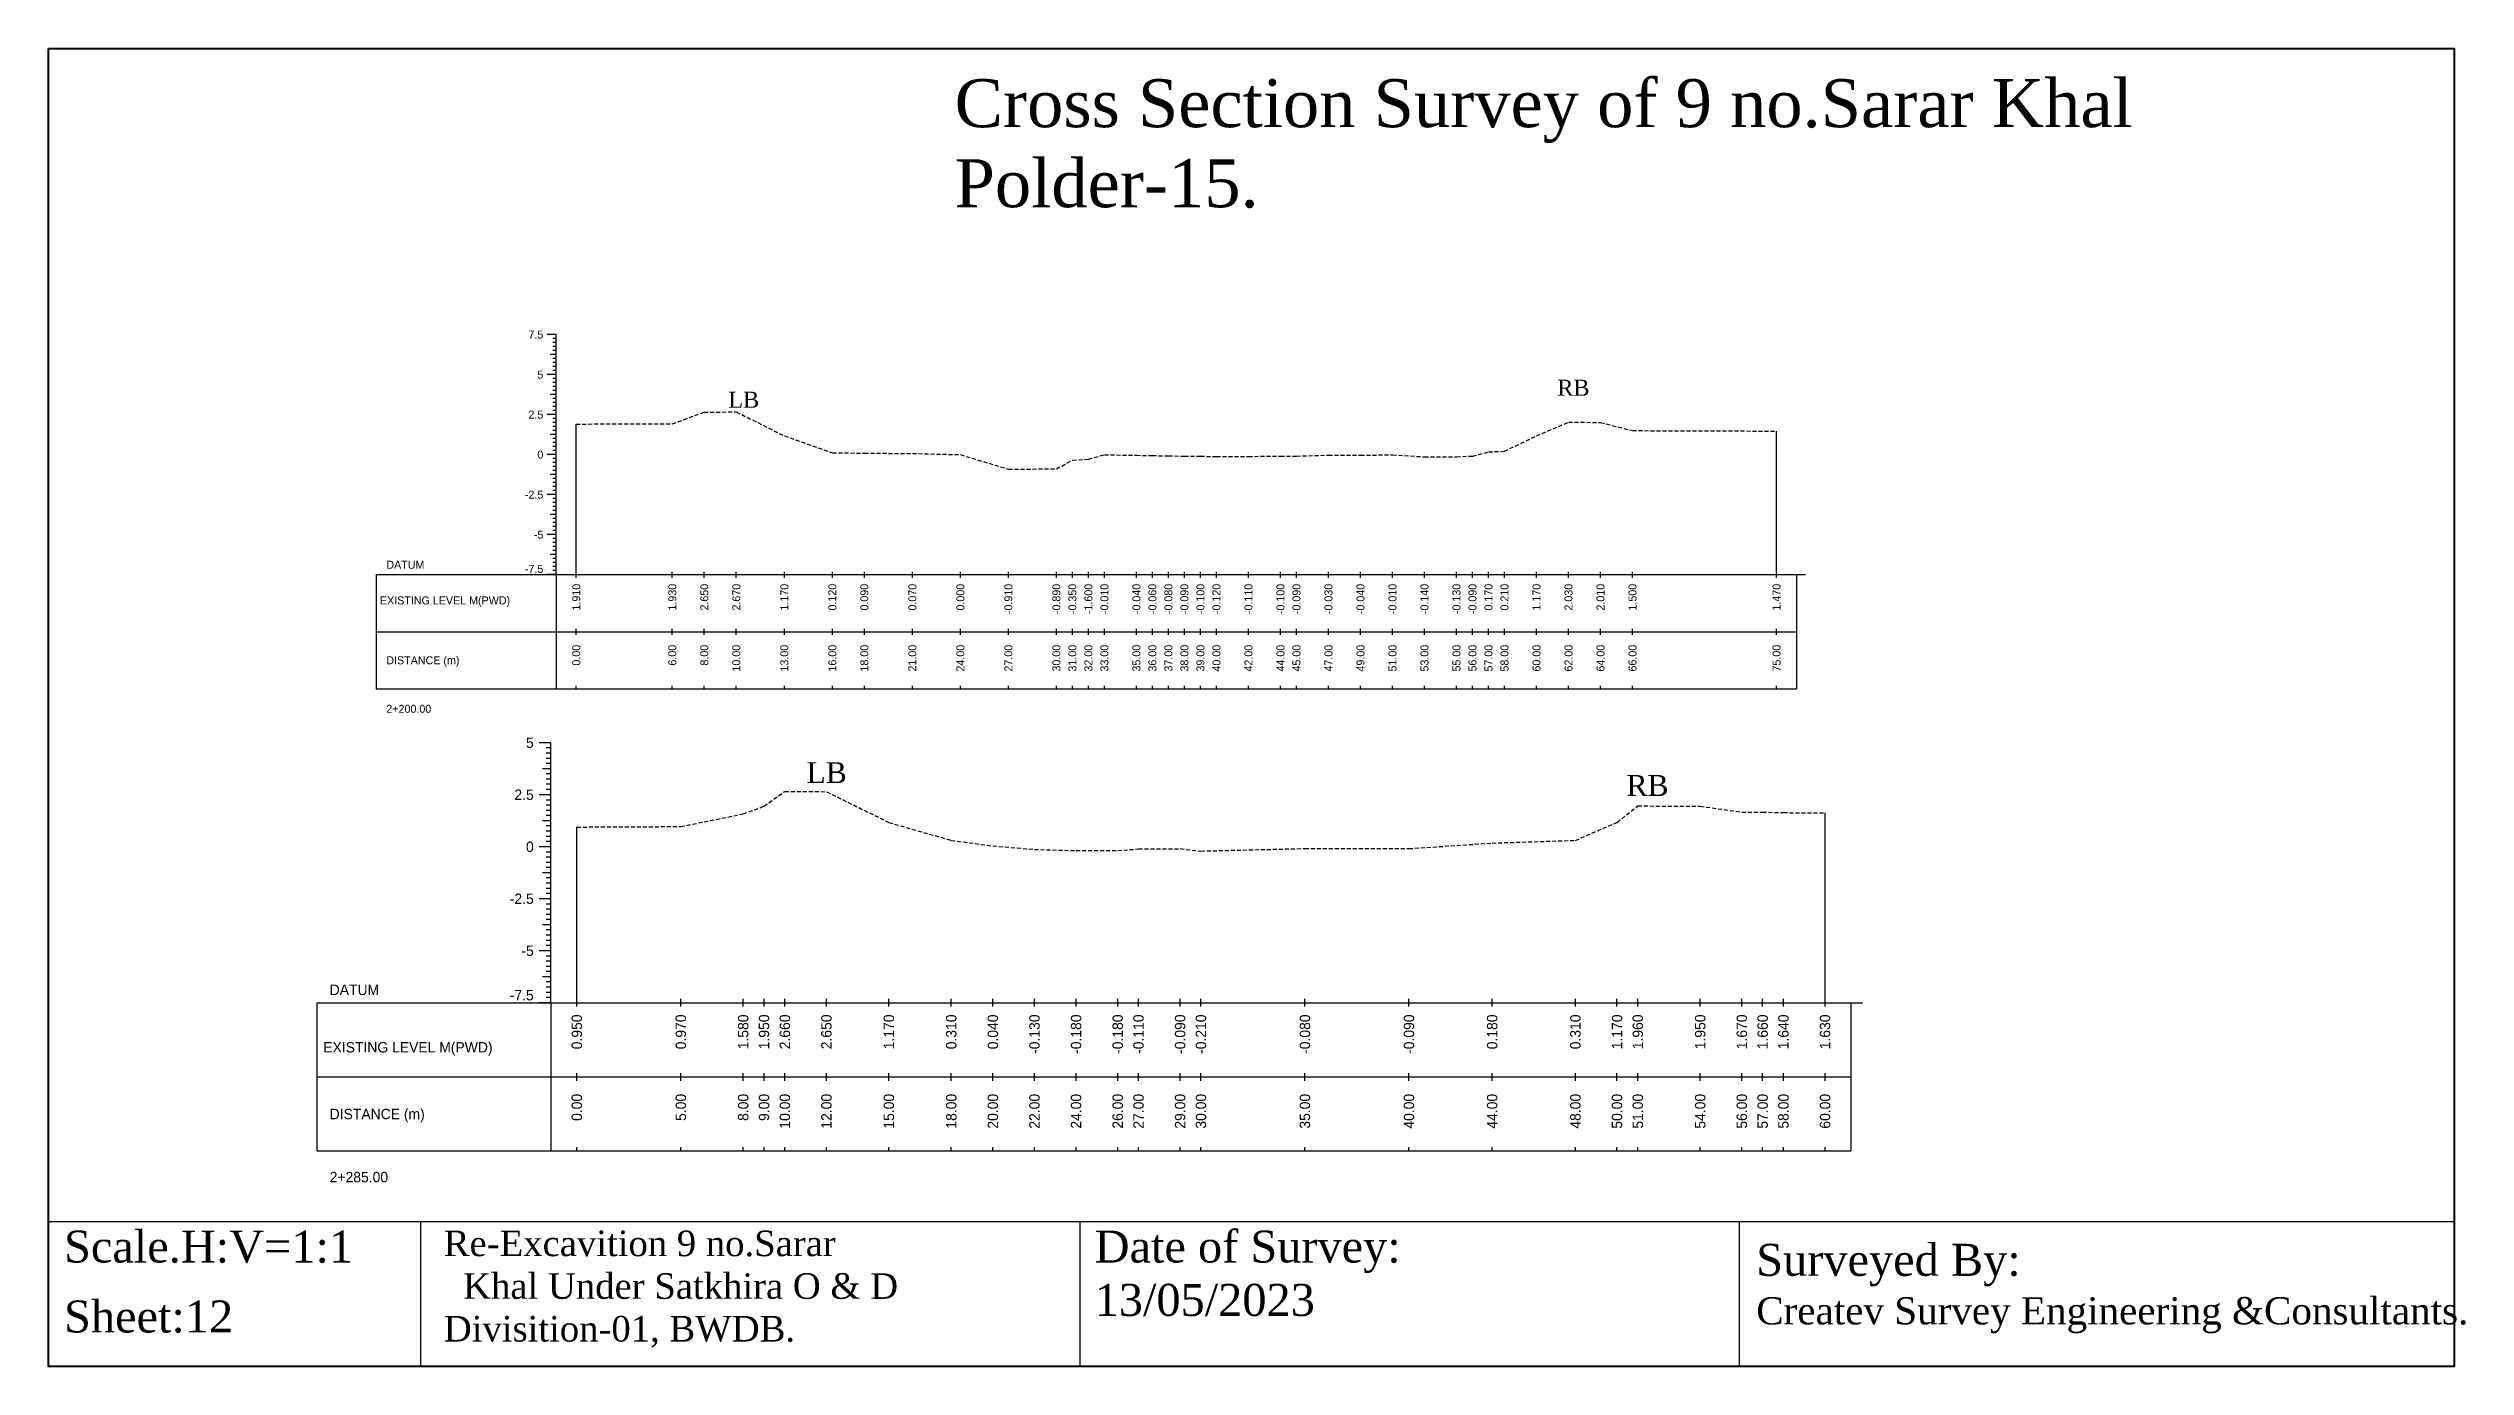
# Model space of a CAD drawing. Header units: inches. Extents: x 2527 to 3799, y -2520 to -1051.
# Drawn here: x 2527.3 to 2678.4, y -2520.4 to -2438 of the extents above; entities that cross this region are included whole.
import ezdxf
from ezdxf.enums import TextEntityAlignment as Align

# ---------------------------------------------------------------- set-up
doc = ezdxf.new("R2010")
doc.units = ezdxf.units.IN
doc.header["$MEASUREMENT"] = 0
doc.linetypes.add('HIDDEN', pattern=[0.375, 0.25, -0.125])
doc.layers.add('CS_Drawing', color=7, linetype='Continuous')
doc.layers.add('GL', color=3, linetype='HIDDEN')
doc.styles.add('romans', font='romans.shx')

msp = doc.modelspace()

# ---------------------------------------------------------------- linework, layer by layer
at = {"color": 4, "lineweight": 40}
msp.add_lwpolyline([(2527.34, -2438.04), (2677.68, -2438.04), (2677.68, -2520.4), (2527.34, -2520.4)], close=True, dxfattribs=at)
for points in [[(2677.68, -2438.04), (2677.68, -2520.4)], [(2527.34, -2511.33), (2677.68, -2511.33)], [(2527.34, -2511.33), (2527.34, -2520.4)], [(2550.59, -2511.33), (2550.59, -2520.4)], [(2591.79, -2511.33), (2591.79, -2520.4)], [(2632.99, -2511.33), (2632.99, -2520.4)]]:
    msp.add_lwpolyline(points)
at = {"layer": 'CS_Drawing'}
for p, q in [((2559.08, -2455.92), (2558.52, -2455.92)), ((2559.08, -2455.92), (2558.69, -2455.92)), ((2559.08, -2455.92), (2558.86, -2455.92)), ((2559.08, -2470.92), (2559.08, -2455.92)), ((2559.08, -2457.17), (2558.69, -2457.17)), ((2559.08, -2456.17), (2558.86, -2456.17)), ((2559.08, -2456.42), (2558.86, -2456.42)), ((2559.08, -2456.67), (2558.86, -2456.67)), ((2559.08, -2456.92), (2558.86, -2456.92)), ((2559.08, -2457.17), (2558.86, -2457.17)), ((2559.08, -2457.42), (2558.86, -2457.42)), ((2559.08, -2458.42), (2558.52, -2458.42)), ((2559.08, -2458.42), (2558.69, -2458.42)), ((2559.08, -2457.67), (2558.86, -2457.67)), ((2559.08, -2457.92), (2558.86, -2457.92)), ((2559.08, -2458.17), (2558.86, -2458.17)), ((2559.08, -2458.42), (2558.86, -2458.42)), ((2559.08, -2458.67), (2558.86, -2458.67)), ((2559.08, -2458.92), (2558.86, -2458.92)), ((2559.08, -2459.67), (2558.69, -2459.67)), ((2559.08, -2459.17), (2558.86, -2459.17)), ((2559.08, -2459.42), (2558.86, -2459.42)), ((2559.08, -2459.67), (2558.86, -2459.67)), ((2559.08, -2459.92), (2558.86, -2459.92)), ((2559.08, -2460.17), (2558.86, -2460.17)), ((2559.08, -2460.42), (2558.86, -2460.42)), ((2559.08, -2460.92), (2558.52, -2460.92)), ((2559.08, -2460.92), (2558.69, -2460.92)), ((2559.08, -2460.67), (2558.86, -2460.67)), ((2559.08, -2460.92), (2558.86, -2460.92)), ((2559.08, -2461.17), (2558.86, -2461.17)), ((2559.08, -2461.42), (2558.86, -2461.42)), ((2559.08, -2461.67), (2558.86, -2461.67)), ((2559.08, -2461.92), (2558.86, -2461.92)), ((2560.33, -2470.92), (2560.33, -2461.51)), ((2635.33, -2470.92), (2635.33, -2461.95)), ((2559.08, -2463.42), (2558.52, -2463.42)), ((2559.08, -2462.17), (2558.69, -2462.17)), ((2559.08, -2463.42), (2558.69, -2463.42)), ((2559.08, -2462.17), (2558.86, -2462.17)), ((2559.08, -2462.42), (2558.86, -2462.42)), ((2559.08, -2462.67), (2558.86, -2462.67)), ((2559.08, -2462.92), (2558.86, -2462.92)), ((2559.08, -2463.17), (2558.86, -2463.17)), ((2559.08, -2463.42), (2558.86, -2463.42)), ((2559.08, -2464.67), (2558.69, -2464.67)), ((2559.08, -2463.67), (2558.86, -2463.67)), ((2559.08, -2463.92), (2558.86, -2463.92)), ((2559.08, -2464.17), (2558.86, -2464.17)), ((2559.08, -2464.42), (2558.86, -2464.42)), ((2559.08, -2464.67), (2558.86, -2464.67)), ((2559.08, -2464.92), (2558.86, -2464.92)), ((2559.08, -2465.92), (2558.52, -2465.92)), ((2559.08, -2465.92), (2558.69, -2465.92)), ((2559.08, -2465.17), (2558.86, -2465.17)), ((2559.08, -2465.42), (2558.86, -2465.42)), ((2559.08, -2465.67), (2558.86, -2465.67)), ((2559.08, -2465.92), (2558.86, -2465.92)), ((2559.08, -2466.17), (2558.86, -2466.17)), ((2559.08, -2466.42), (2558.86, -2466.42)), ((2559.08, -2467.17), (2558.69, -2467.17)), ((2559.08, -2466.67), (2558.86, -2466.67)), ((2559.08, -2466.92), (2558.86, -2466.92)), ((2559.08, -2467.17), (2558.86, -2467.17)), ((2559.08, -2467.42), (2558.86, -2467.42)), ((2559.08, -2467.67), (2558.86, -2467.67)), ((2559.08, -2467.92), (2558.86, -2467.92)), ((2559.08, -2468.42), (2558.52, -2468.42)), ((2559.08, -2468.42), (2558.69, -2468.42)), ((2559.08, -2469.67), (2558.69, -2469.67)), ((2559.08, -2468.17), (2558.86, -2468.17)), ((2559.08, -2468.42), (2558.86, -2468.42)), ((2559.08, -2468.67), (2558.86, -2468.67)), ((2559.08, -2468.92), (2558.86, -2468.92)), ((2559.08, -2469.17), (2558.86, -2469.17)), ((2559.08, -2469.42), (2558.86, -2469.42)), ((2559.08, -2469.67), (2558.86, -2469.67)), ((2547.83, -2470.92), (2559.08, -2470.92)), ((2547.83, -2470.92), (2547.83, -2478.05)), ((2559.08, -2470.92), (2558.52, -2470.92)), ((2559.08, -2470.92), (2558.69, -2470.92)), ((2559.08, -2469.92), (2558.86, -2469.92)), ((2559.08, -2470.17), (2558.86, -2470.17)), ((2559.08, -2470.42), (2558.86, -2470.42)), ((2559.08, -2470.67), (2558.86, -2470.67)), ((2559.08, -2470.92), (2558.86, -2470.92)), ((2559.08, -2470.92), (2636.58, -2470.92)), ((2559.08, -2470.92), (2559.08, -2478.05)), ((2560.33, -2471.11), (2560.33, -2470.74)), ((2566.33, -2471.11), (2566.33, -2470.74)), ((2568.33, -2471.11), (2568.33, -2470.74)), ((2570.33, -2471.11), (2570.33, -2470.74)), ((2573.33, -2471.11), (2573.33, -2470.74)), ((2576.33, -2471.11), (2576.33, -2470.74)), ((2578.33, -2471.11), (2578.33, -2470.74)), ((2581.33, -2471.11), (2581.33, -2470.74)), ((2584.33, -2471.11), (2584.33, -2470.74)), ((2587.33, -2471.11), (2587.33, -2470.74)), ((2590.33, -2471.11), (2590.33, -2470.74)), ((2591.33, -2471.11), (2591.33, -2470.74)), ((2592.33, -2471.11), (2592.33, -2470.74)), ((2593.33, -2471.11), (2593.33, -2470.74)), ((2595.33, -2471.11), (2595.33, -2470.74)), ((2596.33, -2471.11), (2596.33, -2470.74)), ((2597.33, -2471.11), (2597.33, -2470.74)), ((2598.33, -2471.11), (2598.33, -2470.74)), ((2599.33, -2471.11), (2599.33, -2470.74)), ((2600.33, -2471.11), (2600.33, -2470.74)), ((2602.33, -2471.11), (2602.33, -2470.74)), ((2604.33, -2471.11), (2604.33, -2470.74)), ((2605.33, -2471.11), (2605.33, -2470.74)), ((2607.33, -2471.11), (2607.33, -2470.74)), ((2609.33, -2471.11), (2609.33, -2470.74)), ((2611.33, -2471.11), (2611.33, -2470.74)), ((2613.33, -2471.11), (2613.33, -2470.74)), ((2615.33, -2471.11), (2615.33, -2470.74)), ((2616.33, -2471.11), (2616.33, -2470.74)), ((2617.33, -2471.11), (2617.33, -2470.74)), ((2618.33, -2471.11), (2618.33, -2470.74)), ((2620.33, -2471.11), (2620.33, -2470.74)), ((2622.33, -2471.11), (2622.33, -2470.74)), ((2624.33, -2471.11), (2624.33, -2470.74)), ((2626.33, -2471.11), (2626.33, -2470.74)), ((2635.33, -2471.11), (2635.33, -2470.74)), ((2636.58, -2470.92), (2637.15, -2470.92)), ((2636.58, -2470.92), (2636.98, -2470.92)), ((2636.58, -2470.92), (2636.81, -2470.92)), ((2636.58, -2470.92), (2636.58, -2478.05)), ((2547.83, -2474.49), (2559.08, -2474.49)), ((2559.08, -2474.49), (2636.58, -2474.49)), ((2559.08, -2474.49), (2636.58, -2474.49)), ((2560.33, -2474.67), (2560.33, -2474.3)), ((2566.33, -2474.67), (2566.33, -2474.3)), ((2568.33, -2474.67), (2568.33, -2474.3)), ((2570.33, -2474.67), (2570.33, -2474.3)), ((2573.33, -2474.67), (2573.33, -2474.3)), ((2576.33, -2474.67), (2576.33, -2474.3)), ((2578.33, -2474.67), (2578.33, -2474.3)), ((2581.33, -2474.67), (2581.33, -2474.3)), ((2584.33, -2474.67), (2584.33, -2474.3)), ((2587.33, -2474.67), (2587.33, -2474.3)), ((2590.33, -2474.67), (2590.33, -2474.3)), ((2591.33, -2474.67), (2591.33, -2474.3)), ((2592.33, -2474.67), (2592.33, -2474.3)), ((2593.33, -2474.67), (2593.33, -2474.3)), ((2595.33, -2474.67), (2595.33, -2474.3)), ((2596.33, -2474.67), (2596.33, -2474.3)), ((2597.33, -2474.67), (2597.33, -2474.3)), ((2598.33, -2474.67), (2598.33, -2474.3)), ((2599.33, -2474.67), (2599.33, -2474.3)), ((2600.33, -2474.67), (2600.33, -2474.3)), ((2602.33, -2474.67), (2602.33, -2474.3)), ((2604.33, -2474.67), (2604.33, -2474.3)), ((2605.33, -2474.67), (2605.33, -2474.3)), ((2607.33, -2474.67), (2607.33, -2474.3)), ((2609.33, -2474.67), (2609.33, -2474.3)), ((2611.33, -2474.67), (2611.33, -2474.3)), ((2613.33, -2474.67), (2613.33, -2474.3)), ((2615.33, -2474.67), (2615.33, -2474.3)), ((2616.33, -2474.67), (2616.33, -2474.3)), ((2617.33, -2474.67), (2617.33, -2474.3)), ((2618.33, -2474.67), (2618.33, -2474.3)), ((2620.33, -2474.67), (2620.33, -2474.3)), ((2622.33, -2474.67), (2622.33, -2474.3)), ((2624.33, -2474.67), (2624.33, -2474.3)), ((2626.33, -2474.67), (2626.33, -2474.3)), ((2635.33, -2474.67), (2635.33, -2474.3)), ((2547.83, -2478.05), (2559.08, -2478.05)), ((2559.08, -2478.05), (2636.58, -2478.05)), ((2560.33, -2478.05), (2560.33, -2477.86)), ((2566.33, -2478.05), (2566.33, -2477.86)), ((2568.33, -2478.05), (2568.33, -2477.86)), ((2570.33, -2478.05), (2570.33, -2477.86)), ((2573.33, -2478.05), (2573.33, -2477.86)), ((2576.33, -2478.05), (2576.33, -2477.86)), ((2578.33, -2478.05), (2578.33, -2477.86)), ((2581.33, -2478.05), (2581.33, -2477.86)), ((2584.33, -2478.05), (2584.33, -2477.86)), ((2587.33, -2478.05), (2587.33, -2477.86)), ((2590.33, -2478.05), (2590.33, -2477.86)), ((2591.33, -2478.05), (2591.33, -2477.86)), ((2592.33, -2478.05), (2592.33, -2477.86)), ((2593.33, -2478.05), (2593.33, -2477.86)), ((2595.33, -2478.05), (2595.33, -2477.86)), ((2596.33, -2478.05), (2596.33, -2477.86)), ((2597.33, -2478.05), (2597.33, -2477.86)), ((2598.33, -2478.05), (2598.33, -2477.86)), ((2599.33, -2478.05), (2599.33, -2477.86)), ((2600.33, -2478.05), (2600.33, -2477.86)), ((2602.33, -2478.05), (2602.33, -2477.86)), ((2604.33, -2478.05), (2604.33, -2477.86)), ((2605.33, -2478.05), (2605.33, -2477.86)), ((2607.33, -2478.05), (2607.33, -2477.86)), ((2609.33, -2478.05), (2609.33, -2477.86)), ((2611.33, -2478.05), (2611.33, -2477.86)), ((2613.33, -2478.05), (2613.33, -2477.86)), ((2615.33, -2478.05), (2615.33, -2477.86)), ((2616.33, -2478.05), (2616.33, -2477.86)), ((2617.33, -2478.05), (2617.33, -2477.86)), ((2618.33, -2478.05), (2618.33, -2477.86)), ((2620.33, -2478.05), (2620.33, -2477.86)), ((2622.33, -2478.05), (2622.33, -2477.86)), ((2624.33, -2478.05), (2624.33, -2477.86)), ((2626.33, -2478.05), (2626.33, -2477.86)), ((2635.33, -2478.05), (2635.33, -2477.86)), ((2558.73, -2481.42), (2558, -2481.42)), ((2558.73, -2481.42), (2558.22, -2481.42)), ((2558.73, -2481.42), (2558.44, -2481.42)), ((2558.73, -2481.75), (2558.44, -2481.75)), ((2558.73, -2481.42), (2558.73, -2481.42)), ((2558.73, -2497.67), (2558.73, -2481.42)), ((2558.73, -2483.05), (2558.22, -2483.05)), ((2558.73, -2482.07), (2558.44, -2482.07)), ((2558.73, -2482.4), (2558.44, -2482.4)), ((2558.73, -2482.72), (2558.44, -2482.72)), ((2558.73, -2483.05), (2558.44, -2483.05)), ((2558.73, -2484.67), (2558, -2484.67)), ((2558.73, -2484.67), (2558.22, -2484.67)), ((2558.73, -2483.37), (2558.44, -2483.37)), ((2558.73, -2483.7), (2558.44, -2483.7)), ((2558.73, -2484.02), (2558.44, -2484.02)), ((2558.73, -2484.35), (2558.44, -2484.35)), ((2558.73, -2484.67), (2558.44, -2484.67)), ((2558.73, -2486.3), (2558.22, -2486.3)), ((2558.73, -2485), (2558.44, -2485)), ((2558.73, -2485.32), (2558.44, -2485.32)), ((2558.73, -2485.65), (2558.44, -2485.65)), ((2558.73, -2485.97), (2558.44, -2485.97)), ((2558.73, -2486.3), (2558.44, -2486.3)), ((2638.36, -2497.67), (2638.36, -2485.8)), ((2558.73, -2486.62), (2558.44, -2486.62)), ((2558.73, -2486.95), (2558.44, -2486.95)), ((2558.73, -2487.27), (2558.44, -2487.27)), ((2558.73, -2487.6), (2558.44, -2487.6)), ((2560.36, -2497.67), (2560.36, -2486.69)), ((2558.73, -2487.92), (2558, -2487.92)), ((2558.73, -2487.92), (2558.22, -2487.92)), ((2558.73, -2487.92), (2558.44, -2487.92)), ((2558.73, -2488.25), (2558.44, -2488.25)), ((2558.73, -2488.57), (2558.44, -2488.57)), ((2558.73, -2488.9), (2558.44, -2488.9)), ((2558.73, -2489.22), (2558.44, -2489.22)), ((2558.73, -2489.55), (2558.22, -2489.55)), ((2558.73, -2489.55), (2558.44, -2489.55)), ((2558.73, -2489.87), (2558.44, -2489.87)), ((2558.73, -2490.2), (2558.44, -2490.2)), ((2558.73, -2490.52), (2558.44, -2490.52)), ((2558.73, -2491.17), (2558, -2491.17)), ((2558.73, -2491.17), (2558.22, -2491.17)), ((2558.73, -2490.85), (2558.44, -2490.85)), ((2558.73, -2491.17), (2558.44, -2491.17)), ((2558.73, -2491.5), (2558.44, -2491.5)), ((2558.73, -2491.82), (2558.44, -2491.82)), ((2558.73, -2492.15), (2558.44, -2492.15)), ((2558.73, -2492.8), (2558.22, -2492.8)), ((2558.73, -2492.47), (2558.44, -2492.47)), ((2558.73, -2492.8), (2558.44, -2492.8)), ((2558.73, -2493.12), (2558.44, -2493.12)), ((2558.73, -2493.45), (2558.44, -2493.45)), ((2558.73, -2493.77), (2558.44, -2493.77)), ((2558.73, -2494.42), (2558, -2494.42)), ((2558.73, -2494.42), (2558.22, -2494.42)), ((2558.73, -2494.1), (2558.44, -2494.1)), ((2558.73, -2494.42), (2558.44, -2494.42)), ((2558.73, -2494.75), (2558.44, -2494.75)), ((2558.73, -2495.07), (2558.44, -2495.07)), ((2558.73, -2496.05), (2558.22, -2496.05)), ((2558.73, -2495.4), (2558.44, -2495.4)), ((2558.73, -2495.72), (2558.44, -2495.72)), ((2558.73, -2496.05), (2558.44, -2496.05)), ((2558.73, -2496.37), (2558.44, -2496.37)), ((2558.73, -2496.7), (2558.44, -2496.7)), ((2544.11, -2497.67), (2558.73, -2497.67)), ((2544.11, -2497.67), (2544.11, -2506.93)), ((2558.73, -2497.67), (2558, -2497.67)), ((2558.73, -2497.67), (2558.22, -2497.67)), ((2558.73, -2497.02), (2558.44, -2497.02)), ((2558.73, -2497.35), (2558.44, -2497.35)), ((2558.73, -2497.67), (2558.44, -2497.67)), ((2558.73, -2497.67), (2639.98, -2497.67)), ((2558.73, -2497.67), (2558.73, -2506.93)), ((2560.36, -2497.91), (2560.36, -2497.43)), ((2566.86, -2497.91), (2566.86, -2497.43)), ((2570.76, -2497.91), (2570.76, -2497.43)), ((2572.06, -2497.91), (2572.06, -2497.43)), ((2573.36, -2497.91), (2573.36, -2497.43)), ((2575.96, -2497.91), (2575.96, -2497.43)), ((2579.86, -2497.91), (2579.86, -2497.43)), ((2583.76, -2497.91), (2583.76, -2497.43)), ((2586.36, -2497.91), (2586.36, -2497.43)), ((2588.96, -2497.91), (2588.96, -2497.43)), ((2591.56, -2497.91), (2591.56, -2497.43)), ((2594.16, -2497.91), (2594.16, -2497.43)), ((2595.46, -2497.91), (2595.46, -2497.43)), ((2598.06, -2497.91), (2598.06, -2497.43)), ((2599.36, -2497.91), (2599.36, -2497.43)), ((2605.86, -2497.91), (2605.86, -2497.43)), ((2612.36, -2497.91), (2612.36, -2497.43)), ((2617.56, -2497.91), (2617.56, -2497.43)), ((2622.76, -2497.91), (2622.76, -2497.43)), ((2625.36, -2497.91), (2625.36, -2497.43)), ((2626.66, -2497.91), (2626.66, -2497.43)), ((2630.56, -2497.91), (2630.56, -2497.43)), ((2633.16, -2497.91), (2633.16, -2497.43)), ((2634.46, -2497.91), (2634.46, -2497.43)), ((2635.76, -2497.91), (2635.76, -2497.43)), ((2638.36, -2497.91), (2638.36, -2497.43)), ((2639.98, -2497.67), (2640.71, -2497.67)), ((2639.98, -2497.67), (2640.49, -2497.67)), ((2639.98, -2497.67), (2640.27, -2497.67)), ((2639.98, -2497.67), (2639.98, -2506.93)), ((2544.11, -2502.3), (2558.73, -2502.3)), ((2558.73, -2502.3), (2639.98, -2502.3)), ((2558.73, -2502.3), (2639.98, -2502.3)), ((2560.36, -2502.55), (2560.36, -2502.06)), ((2566.86, -2502.55), (2566.86, -2502.06)), ((2570.76, -2502.55), (2570.76, -2502.06)), ((2572.06, -2502.55), (2572.06, -2502.06)), ((2573.36, -2502.55), (2573.36, -2502.06)), ((2575.96, -2502.55), (2575.96, -2502.06)), ((2579.86, -2502.55), (2579.86, -2502.06)), ((2583.76, -2502.55), (2583.76, -2502.06)), ((2586.36, -2502.55), (2586.36, -2502.06)), ((2588.96, -2502.55), (2588.96, -2502.06)), ((2591.56, -2502.55), (2591.56, -2502.06)), ((2594.16, -2502.55), (2594.16, -2502.06)), ((2595.46, -2502.55), (2595.46, -2502.06)), ((2598.06, -2502.55), (2598.06, -2502.06)), ((2599.36, -2502.55), (2599.36, -2502.06)), ((2605.86, -2502.55), (2605.86, -2502.06)), ((2612.36, -2502.55), (2612.36, -2502.06)), ((2617.56, -2502.55), (2617.56, -2502.06)), ((2622.76, -2502.55), (2622.76, -2502.06)), ((2625.36, -2502.55), (2625.36, -2502.06)), ((2626.66, -2502.55), (2626.66, -2502.06)), ((2630.56, -2502.55), (2630.56, -2502.06)), ((2633.16, -2502.55), (2633.16, -2502.06)), ((2634.46, -2502.55), (2634.46, -2502.06)), ((2635.76, -2502.55), (2635.76, -2502.06)), ((2638.36, -2502.55), (2638.36, -2502.06)), ((2544.11, -2506.93), (2558.73, -2506.93)), ((2558.73, -2506.93), (2639.98, -2506.93)), ((2560.36, -2506.93), (2560.36, -2506.69)), ((2566.86, -2506.93), (2566.86, -2506.69)), ((2570.76, -2506.93), (2570.76, -2506.69)), ((2572.06, -2506.93), (2572.06, -2506.69)), ((2573.36, -2506.93), (2573.36, -2506.69)), ((2575.96, -2506.93), (2575.96, -2506.69)), ((2579.86, -2506.93), (2579.86, -2506.69)), ((2583.76, -2506.93), (2583.76, -2506.69)), ((2586.36, -2506.93), (2586.36, -2506.69)), ((2588.96, -2506.93), (2588.96, -2506.69)), ((2591.56, -2506.93), (2591.56, -2506.69)), ((2594.16, -2506.93), (2594.16, -2506.69)), ((2595.46, -2506.93), (2595.46, -2506.69)), ((2598.06, -2506.93), (2598.06, -2506.69)), ((2599.36, -2506.93), (2599.36, -2506.69)), ((2605.86, -2506.93), (2605.86, -2506.69)), ((2612.36, -2506.93), (2612.36, -2506.69)), ((2617.56, -2506.93), (2617.56, -2506.69)), ((2622.76, -2506.93), (2622.76, -2506.69)), ((2625.36, -2506.93), (2625.36, -2506.69)), ((2626.66, -2506.93), (2626.66, -2506.69)), ((2630.56, -2506.93), (2630.56, -2506.69)), ((2633.16, -2506.93), (2633.16, -2506.69)), ((2634.46, -2506.93), (2634.46, -2506.69)), ((2635.76, -2506.93), (2635.76, -2506.69)), ((2638.36, -2506.93), (2638.36, -2506.69))]:
    msp.add_line(p, q, dxfattribs=at)
at = {"layer": 'GL'}
for points in [[(2560.33, -2461.51), (2566.33, -2461.49), (2568.33, -2460.77), (2570.33, -2460.75), (2573.33, -2462.25), (2576.33, -2463.3), (2578.33, -2463.33), (2581.33, -2463.35), (2584.33, -2463.42), (2587.33, -2464.33), (2590.33, -2464.31), (2591.33, -2463.77), (2592.33, -2463.7), (2593.33, -2463.43), (2595.33, -2463.46), (2596.33, -2463.48), (2597.33, -2463.5), (2598.33, -2463.51), (2599.33, -2463.52), (2600.33, -2463.54), (2602.33, -2463.53), (2604.33, -2463.52), (2605.33, -2463.51), (2607.33, -2463.45), (2609.33, -2463.46), (2611.33, -2463.43), (2613.33, -2463.56), (2615.33, -2463.55), (2616.33, -2463.51), (2617.33, -2463.25), (2618.33, -2463.21), (2620.33, -2462.25), (2622.33, -2461.39), (2624.33, -2461.41), (2626.33, -2461.92), (2635.33, -2461.95)], [(2560.36, -2486.69), (2566.86, -2486.66), (2570.76, -2485.87), (2572.06, -2485.39), (2573.36, -2484.46), (2575.96, -2484.48), (2579.86, -2486.4), (2583.76, -2487.52), (2586.36, -2487.87), (2588.96, -2488.09), (2591.56, -2488.16), (2594.16, -2488.16), (2595.46, -2488.06), (2598.06, -2488.04), (2599.36, -2488.19), (2605.86, -2488.03), (2612.36, -2488.04), (2617.56, -2487.69), (2622.76, -2487.52), (2625.36, -2486.4), (2626.66, -2485.37), (2630.56, -2485.39), (2633.16, -2485.75), (2634.46, -2485.76), (2635.76, -2485.79), (2638.36, -2485.8), (2638.36, -2485.8)]]:
    msp.add_lwpolyline(points, dxfattribs=at)

# ---------------------------------------------------------------- texts
at = {"attachment_point": 1, "style": 'romans'}
for s, insert, char_height, width in [('{\\fTimes New Roman|b0|i0|c0|p18;Cross Section Survey of 9 no.Sarar Khal Polder-15.}', (2583.97, -2439.96), 3, 75.7359), ('{\\fTimes New Roman|b0|i0|c0|p18;RB}', (2621.63, -2458.74), 1, 87.7722), ('{\\fTimes New Roman|b0|i0|c0|p18;LB}', (2569.83, -2459.49), 1, 87.7722), ('{\\fTimes New Roman|b0|i0|c0|p18;LB}', (2574.72, -2482.64), 1.3, 114.1038), ('{\\fTimes New Roman|b0|i0|c0|p18;RB}', (2625.96, -2483.44), 1.3, 114.1038), ('{\\fTimes New Roman|b0|i0|c0|p18;Scale.H:V=1:1}', (2528.32, -2511.9), 2, 22.2708), ('{\\fTimes New Roman|b0|i0|c0|p18;Re-Excavition 9 no.Sarar\\P  Khal Under Satkhira O & D    Divisition-01, BWDB.}', (2552.05, -2511.9), 1.6, 38.8405), ('{\\fTimes New Roman|b0|i0|c0|p18;Date of Survey: 13/05/2023}', (2592.72, -2511.9), 2, 22.2708), ('{\\fTimes New Roman|b0|i0|c0|p18;Surveyed By:                                     \\H0.85x;Createv Survey Engineering &Consultants.}', (2634.06, -2512.73), 2, 45.2193), ('{\\fTimes New Roman|b0|i0|c0|p18;Sheet:12}', (2528.32, -2516.27), 2, 38.8405)]:
    msp.add_mtext(s, dxfattribs=dict(at, insert=insert, char_height=char_height, width=width))
at = {"layer": 'CS_Drawing'}
for s, height, p in [('7.5', 0.5, (2558.27, -2455.92)), ('5', 0.5, (2558.27, -2458.42)), ('2.5', 0.5, (2558.27, -2460.92)), ('0', 0.5, (2558.27, -2463.42)), ('-2.5', 0.5, (2558.27, -2465.92)), ('-5', 0.5, (2558.27, -2468.42)), ('5', 0.65, (2557.67, -2481.42)), ('2.5', 0.65, (2557.67, -2484.67)), ('0', 0.65, (2557.67, -2487.92)), ('-2.5', 0.65, (2557.67, -2491.17)), ('-5', 0.65, (2557.67, -2494.42))]:
    msp.add_text(s, height=height, dxfattribs=at).set_placement(p, align=Align.MIDDLE_RIGHT)
for s, height, p in [('DATUM', 0.5, (2548.46, -2470.3)), ('EXISTING LEVEL M(PWD)', 0.5, (2548.06, -2472.53)), ('DISTANCE (m)', 0.5, (2548.46, -2476.27)), ('2+200.00', 0.5, (2548.46, -2479.3)), ('DATUM', 0.65, (2544.92, -2496.86)), ('EXISTING LEVEL M(PWD)', 0.65, (2544.52, -2500.45)), ('DISTANCE (m)', 0.65, (2544.92, -2504.62)), ('2+285.00', 0.65, (2544.92, -2508.56))]:
    msp.add_text(s, height=height, dxfattribs=at).set_placement(p, align=Align.MIDDLE_LEFT)
for height, p in [(0.5, (2558.27, -2470.81)), (0.65, (2557.67, -2497.52))]:
    msp.add_text('-7.5', height=height, dxfattribs=at).set_placement(p, align=Align.RIGHT)
for s, height, p in [('1.910', 0.5, (2560.33, -2471.49)), ('1.930', 0.5, (2566.33, -2471.49)), ('2.650', 0.5, (2568.33, -2471.49)), ('2.670', 0.5, (2570.33, -2471.49)), ('1.170', 0.5, (2573.33, -2471.49)), ('0.120', 0.5, (2576.33, -2471.49)), ('0.090', 0.5, (2578.33, -2471.49)), ('0.070', 0.5, (2581.33, -2471.49)), ('0.000', 0.5, (2584.33, -2471.49)), ('-0.910', 0.5, (2587.33, -2471.49)), ('-0.890', 0.5, (2590.33, -2471.49)), ('-0.350', 0.5, (2591.33, -2471.49)), ('-1.600', 0.5, (2592.33, -2471.49)), ('-0.010', 0.5, (2593.33, -2471.49)), ('-0.040', 0.5, (2595.33, -2471.49)), ('-0.060', 0.5, (2596.33, -2471.49)), ('-0.080', 0.5, (2597.33, -2471.49)), ('-0.090', 0.5, (2598.33, -2471.49)), ('-0.100', 0.5, (2599.33, -2471.49)), ('-0.120', 0.5, (2600.33, -2471.49)), ('-0.110', 0.5, (2602.33, -2471.49)), ('-0.100', 0.5, (2604.33, -2471.49)), ('-0.090', 0.5, (2605.33, -2471.49)), ('-0.030', 0.5, (2607.33, -2471.49)), ('-0.040', 0.5, (2609.33, -2471.49)), ('-0.010', 0.5, (2611.33, -2471.49)), ('-0.140', 0.5, (2613.33, -2471.49)), ('-0.130', 0.5, (2615.33, -2471.49)), ('-0.090', 0.5, (2616.33, -2471.49)), ('0.170', 0.5, (2617.33, -2471.49)), ('0.210', 0.5, (2618.33, -2471.49)), ('1.170', 0.5, (2620.33, -2471.49)), ('2.030', 0.5, (2622.33, -2471.49)), ('2.010', 0.5, (2624.33, -2471.49)), ('1.500', 0.5, (2626.33, -2471.49)), ('1.470', 0.5, (2635.33, -2471.49)), ('0.00', 0.5, (2560.33, -2475.3)), ('6.00', 0.5, (2566.33, -2475.3)), ('8.00', 0.5, (2568.33, -2475.3)), ('10.00', 0.5, (2570.33, -2475.3)), ('13.00', 0.5, (2573.33, -2475.3)), ('16.00', 0.5, (2576.33, -2475.3)), ('18.00', 0.5, (2578.33, -2475.3)), ('21.00', 0.5, (2581.33, -2475.3)), ('24.00', 0.5, (2584.33, -2475.3)), ('27.00', 0.5, (2587.33, -2475.3)), ('30.00', 0.5, (2590.33, -2475.3)), ('31.00', 0.5, (2591.33, -2475.3)), ('32.00', 0.5, (2592.33, -2475.3)), ('33.00', 0.5, (2593.33, -2475.3)), ('35.00', 0.5, (2595.33, -2475.3)), ('36.00', 0.5, (2596.33, -2475.3)), ('37.00', 0.5, (2597.33, -2475.3)), ('38.00', 0.5, (2598.33, -2475.3)), ('39.00', 0.5, (2599.33, -2475.3)), ('40.00', 0.5, (2600.33, -2475.3)), ('42.00', 0.5, (2602.33, -2475.3)), ('44.00', 0.5, (2604.33, -2475.3)), ('45.00', 0.5, (2605.33, -2475.3)), ('47.00', 0.5, (2607.33, -2475.3)), ('49.00', 0.5, (2609.33, -2475.3)), ('51.00', 0.5, (2611.33, -2475.3)), ('53.00', 0.5, (2613.33, -2475.3)), ('55.00', 0.5, (2615.33, -2475.3)), ('56.00', 0.5, (2616.33, -2475.3)), ('57.00', 0.5, (2617.33, -2475.3)), ('58.00', 0.5, (2618.33, -2475.3)), ('60.00', 0.5, (2620.33, -2475.3)), ('62.00', 0.5, (2622.33, -2475.3)), ('64.00', 0.5, (2624.33, -2475.3)), ('66.00', 0.5, (2626.33, -2475.3)), ('75.00', 0.5, (2635.33, -2475.3)), ('0.950', 0.65, (2560.36, -2498.4)), ('0.970', 0.65, (2566.86, -2498.4)), ('1.580', 0.65, (2570.76, -2498.4)), ('1.950', 0.65, (2572.06, -2498.4)), ('2.660', 0.65, (2573.36, -2498.4)), ('2.650', 0.65, (2575.96, -2498.4)), ('1.170', 0.65, (2579.86, -2498.4)), ('0.310', 0.65, (2583.76, -2498.4)), ('0.040', 0.65, (2586.36, -2498.4)), ('-0.130', 0.65, (2588.96, -2498.4)), ('-0.180', 0.65, (2591.56, -2498.4)), ('-0.180', 0.65, (2594.16, -2498.4)), ('-0.110', 0.65, (2595.46, -2498.4)), ('-0.090', 0.65, (2598.06, -2498.4)), ('-0.210', 0.65, (2599.36, -2498.4)), ('-0.080', 0.65, (2605.86, -2498.4)), ('-0.090', 0.65, (2612.36, -2498.4)), ('0.180', 0.65, (2617.56, -2498.4)), ('0.310', 0.65, (2622.76, -2498.4)), ('1.170', 0.65, (2625.36, -2498.4)), ('1.960', 0.65, (2626.66, -2498.4)), ('1.950', 0.65, (2630.56, -2498.4)), ('1.670', 0.65, (2633.16, -2498.4)), ('1.660', 0.65, (2634.46, -2498.4)), ('1.640', 0.65, (2635.76, -2498.4)), ('1.630', 0.65, (2638.36, -2498.4)), ('0.00', 0.65, (2560.36, -2503.36)), ('5.00', 0.65, (2566.86, -2503.36)), ('8.00', 0.65, (2570.76, -2503.36)), ('9.00', 0.65, (2572.06, -2503.36)), ('10.00', 0.65, (2573.36, -2503.36)), ('12.00', 0.65, (2575.96, -2503.36)), ('15.00', 0.65, (2579.86, -2503.36)), ('18.00', 0.65, (2583.76, -2503.36)), ('20.00', 0.65, (2586.36, -2503.36)), ('22.00', 0.65, (2588.96, -2503.36)), ('24.00', 0.65, (2591.56, -2503.36)), ('26.00', 0.65, (2594.16, -2503.36)), ('27.00', 0.65, (2595.46, -2503.36)), ('29.00', 0.65, (2598.06, -2503.36)), ('30.00', 0.65, (2599.36, -2503.36)), ('35.00', 0.65, (2605.86, -2503.36)), ('40.00', 0.65, (2612.36, -2503.36)), ('44.00', 0.65, (2617.56, -2503.36)), ('48.00', 0.65, (2622.76, -2503.36)), ('50.00', 0.65, (2625.36, -2503.36)), ('51.00', 0.65, (2626.66, -2503.36)), ('54.00', 0.65, (2630.56, -2503.36)), ('56.00', 0.65, (2633.16, -2503.36)), ('57.00', 0.65, (2634.46, -2503.36)), ('58.00', 0.65, (2635.76, -2503.36)), ('60.00', 0.65, (2638.36, -2503.36))]:
    msp.add_text(s, height=height, rotation=90, dxfattribs=at).set_placement(p, align=Align.MIDDLE_RIGHT)

doc.saveas('drawing.dxf')
